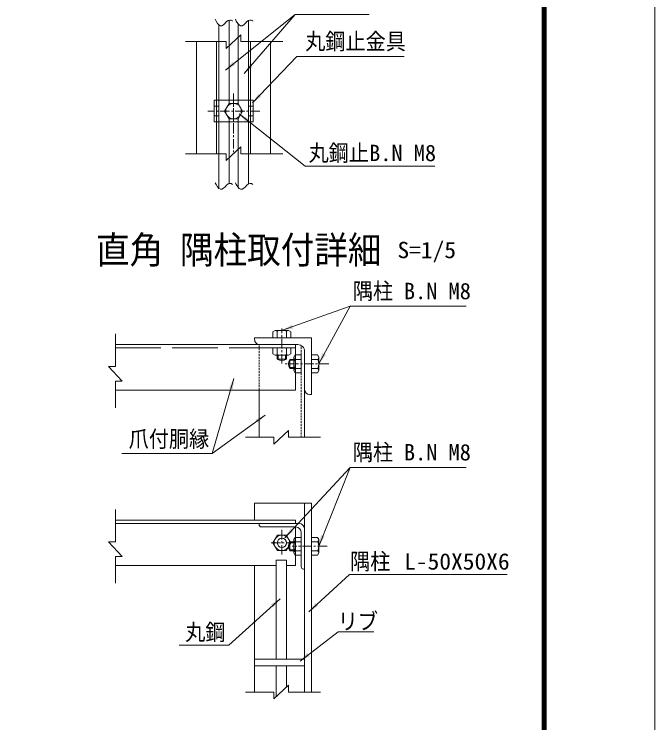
# Model space of a CAD drawing. Units: millimetres, scale not verified, with parts at other scales. Extents: x -4455 to 4455, y -3150 to 3150.
# Drawn here: x 2765 to 4455, y -927 to 943 of the extents above; entities that cross this region are included whole.
import ezdxf
from ezdxf.enums import TextEntityAlignment as Align

# ---------------------------------------------------------------- set-up
doc = ezdxf.new("R2010")
doc.units = ezdxf.units.MM
doc.header["$LTSCALE"] = 20
for name, pattern in [('DASHED', [7.5, 6, -1.5]), ('USER2', [2, 1.25, -0.25, 0.25, -0.25]), ('USER3', [0.375, 0.25, -0.125]), ('USER4', [4.7625, 3.175, -1.5875])]:
    doc.linetypes.add(name, pattern=pattern)
for name, color, linetype, lineweight in [('0-A_0', 1, 'Continuous', 18), ('0-C_7詳細', 7, 'Continuous', 18), ('0-E_D-TTL', 7, 'Continuous', 18)]:
    doc.layers.add(name, color=color, linetype=linetype, lineweight=lineweight)
doc.styles.add('ＭＳ ゴシック', font='')
doc.styles.get('ＭＳ ゴシック').set_extended_font_data('MS Gothic')

# ---------------------------------------------------------------- blocks, each defined once
blk = doc.blocks.new('50X6')
at = {"layer": '0-A_0', "color": 7}
for p, q in [((0, 1000), (30, 1000)), ((0, 1000), (0, 0)), ((120, 240), (120, 910)), ((0, 0), (1000, 0)), ((240, 120), (910, 120)), ((1000, 0), (1000, 30))]:
    blk.add_line(p, q, dxfattribs=at)
for centre, radius, start, end in [((30, 910), 90, 0, 90), ((240, 240), 120, 180, 270.0001), ((910, 30), 90, 0, 90.0001)]:
    blk.add_arc(centre, radius, start, end, dxfattribs=at)

msp = doc.modelspace()

# ---------------------------------------------------------------- linework, layer by layer
at = {"layer": '0-C_7詳細', "color": 1}
for p, q in [((3506.05, 942.3), (3371.74, 786.21)), ((3461.41, 43.07), (3461.41, 31.2)), ((3480.61, 43.07), (3480.61, 31.2)), ((3502.81, 29.87), (3490.94, 29.87)), ((3502.81, 10.67), (3490.94, 10.67)), ((3502.81, -451.34), (3490.94, -451.34)), ((3502.81, -470.54), (3490.94, -470.54))]:
    msp.add_line(p, q, dxfattribs=at)
at = {"layer": '0-C_7詳細'}
for p, q in [((3331.67, 715.66), (3331.67, 926.98)), ((3355.57, 715.66), (3355.57, 917.37)), ((3382.57, 715.66), (3382.57, 925.98)), ((3304.67, 715.66), (3304.67, 914.6)), ((3246.12, 870.84), (3246.12, 574.71)), ((3298.62, 870.84), (3298.62, 574.71)), ((3388.62, 870.84), (3388.62, 574.71)), ((3441.12, 870.84), (3441.12, 574.71)), ((3395.22, 715.66), (3292.02, 715.66)), ((3292.02, 715.66), (3292.02, 658.66)), ((3395.22, 715.66), (3395.22, 658.66)), ((3395.22, 658.66), (3292.02, 658.66)), ((3304.67, 658.66), (3304.67, 483.35)), ((3331.67, 658.66), (3331.67, 495.73)), ((3355.57, 658.66), (3355.57, 486.12)), ((3382.57, 658.66), (3382.57, 494.73)), ((3651.12, 172.19), (3569.17, 22.03)), ((3453.25, 108.47), (3447.49, 105.15)), ((3447.49, 105.15), (3447.49, 89.27)), ((3453.25, 108.47), (3488.77, 108.47)), ((3459.01, 106.41), (3459.01, 89.27)), ((3483.01, 106.41), (3483.01, 89.27)), ((3488.77, 108.47), (3494.53, 105.15)), ((3494.53, 105.15), (3494.53, 89.27)), ((3032.1, 71.27), (3504.01, 71.27)), ((3507.01, 71.27), (3399.01, 71.27)), ((3447.49, 62.27), (3494.53, 62.27)), ((3447.49, 46.4), (3447.49, 62.27)), ((3459.01, 45.13), (3459.01, 62.27)), ((3483.01, 45.13), (3483.01, 62.27)), ((3507.01, -48.73), (3507.01, 71.27)), ((3453.25, 43.07), (3447.49, 46.4)), ((3453.25, 43.07), (3488.77, 43.07)), ((3459.01, 43.07), (3459.01, 32.41)), ((3483.01, 43.07), (3483.01, 32.41)), ((3502.81, 2.51), (3502.81, 38.03)), ((3522.01, -3.25), (3522.01, 43.79)), ((3564.89, 43.79), (3549.01, 43.79)), ((3549.01, -3.25), (3549.01, 43.79)), ((3568.21, 38.03), (3564.89, 43.79)), ((3568.21, 2.51), (3568.21, 38.03)), ((3459.01, 32.41), (3483.01, 32.41)), ((3492.15, 8.27), (3492.15, 32.27)), ((3502.81, 32.27), (3492.15, 32.27)), ((3504.87, 32.27), (3522.01, 32.27)), ((3566.15, 32.27), (3549.01, 32.27)), ((3502.81, 8.27), (3492.15, 8.27)), ((3502.81, 2.51), (3506.14, -3.25)), ((3504.87, 8.27), (3522.01, 8.27)), ((3566.15, 8.27), (3549.01, 8.27)), ((3568.21, 2.51), (3564.89, -3.25)), ((3506.14, -3.25), (3522.01, -3.25)), ((3564.89, -3.25), (3549.01, -3.25)), ((3032.1, -48.73), (3507.01, -48.73)), ((3411.01, -173.45), (3411.01, -48.73)), ((3531.01, -173.45), (3531.01, -39.73)), ((3286.8, -215.97), (3427.33, -114.71)), ((3651.12, -253.16), (3568.95, -459.08)), ((3399.01, -391.94), (3399.01, -346.94)), ((3399.01, -346.94), (3549.01, -346.94)), ((3531.01, -845.79), (3531.01, -346.94)), ((3549.01, -845.79), (3549.01, -346.94)), ((3032.1, -391.94), (3504.01, -391.94)), ((3507.01, -391.94), (3399.01, -391.94)), ((3421.51, -391.94), (3421.71, -391.94)), ((3507.01, -400.94), (3507.01, -391.94)), ((3032.1, -400.94), (3504.01, -400.94)), ((3516.01, -400.94), (3411.01, -400.94)), ((3411.01, -400.94), (3411.01, -403.94)), ((3507.01, -409.94), (3417.01, -409.94)), ((3507.01, -511.94), (3507.01, -409.94)), ((3522.01, -514.94), (3522.01, -424.94)), ((3531.01, -520.94), (3531.01, -415.94)), ((3502.81, -478.7), (3502.81, -443.18)), ((3522.01, -484.46), (3522.01, -437.42)), ((3564.89, -437.42), (3549.01, -437.42)), ((3549.01, -484.46), (3549.01, -437.42)), ((3568.21, -443.18), (3564.89, -437.42)), ((3568.21, -478.7), (3568.21, -443.18)), ((3492.15, -472.94), (3492.15, -448.94)), ((3502.81, -448.94), (3492.15, -448.94)), ((3504.87, -448.94), (3522.01, -448.94)), ((3566.15, -448.94), (3549.01, -448.94)), ((3502.81, -472.94), (3492.15, -472.94)), ((3502.81, -478.7), (3506.14, -484.46)), ((3504.87, -472.94), (3522.01, -472.94)), ((3506.14, -484.46), (3522.01, -484.46)), ((3566.15, -472.94), (3549.01, -472.94)), ((3564.89, -484.46), (3549.01, -484.46)), ((3568.21, -478.7), (3564.89, -484.46)), ((3456.33, -758.42), (3456.33, -498)), ((3456.33, -498), (3483.33, -498)), ((3483.33, -758.42), (3483.33, -498)), ((3032.1, -511.94), (3456.33, -511.94)), ((3399.01, -845.79), (3399.01, -511.94)), ((3483.33, -511.94), (3507.01, -511.94)), ((3531.01, -520.94), (3528.01, -520.94)), ((3531.01, -758.42), (3399.01, -758.42)), ((3531.01, -776.42), (3399.01, -776.42)), ((3456.33, -857.63), (3456.33, -776.42)), ((3483.33, -832.56), (3483.33, -776.42))]:
    msp.add_line(p, q, dxfattribs=at)
at = {"layer": '0-C_7詳細', "color": 4}
for p, q in [((3324.23, 852.84), (3363, 888.84)), ((3363, 870.84), (3363, 888.84)), ((3324.23, 870.84), (3217.04, 870.84)), ((3324.23, 870.84), (3324.23, 852.84)), ((3363, 870.84), (3473.2, 870.84)), ((3324.23, 556.71), (3363, 592.71)), ((3363, 574.71), (3363, 592.71)), ((3324.23, 574.71), (3217.04, 574.71)), ((3324.23, 574.71), (3324.23, 556.71)), ((3363, 574.71), (3473.2, 574.71)), ((3032.1, 13.71), (3032.1, 99.29)), ((3014.1, 13.71), (3050.1, -25.06)), ((3032.1, 13.71), (3014.1, 13.71)), ((3032.1, -25.06), (3032.1, -95.25)), ((3032.1, -25.06), (3050.1, -25.06)), ((3449.69, -191.45), (3488.46, -155.45)), ((3488.46, -173.45), (3488.46, -155.45)), ((3449.69, -173.45), (3375.47, -173.45)), ((3449.69, -173.45), (3449.69, -191.45)), ((3488.46, -173.45), (3573.14, -173.45)), ((3032.1, -449.5), (3032.1, -363.92)), ((3014.1, -449.5), (3050.1, -488.27)), ((3032.1, -449.5), (3014.1, -449.5)), ((3032.1, -488.27), (3032.1, -558.46)), ((3032.1, -488.27), (3050.1, -488.27)), ((3449.69, -863.79), (3488.46, -827.79)), ((3488.46, -845.79), (3488.46, -827.79)), ((3449.69, -845.79), (3375.47, -845.79)), ((3449.69, -845.79), (3449.69, -863.79)), ((3488.46, -845.79), (3573.14, -845.79))]:
    msp.add_line(p, q, dxfattribs=at)
at = {"layer": '0-C_7詳細', "color": 1, "linetype": 'USER2'}
for p, q in [((3343.62, 733.57), (3343.62, 574.71)), ((3343.62, 725.3), (3343.62, 648.73)), ((3413.16, 687.16), (3275.81, 687.16)), ((3471.01, 21.18), (3471.01, 113.54)), ((3595.02, 20.27), (3478.57, 20.27)), ((3471.01, -417.75), (3471.01, -487.14)), ((3442.45, -451.94), (3499.57, -451.94)), ((3590.11, -460.94), (3497.75, -460.94))]:
    msp.add_line(p, q, dxfattribs=at)
at = {"layer": '0-C_7詳細', "color": 1, "linetype": 'USER4'}
for p, q in [((3304.62, 715.66), (3304.62, 658.66)), ((3331.67, 715.66), (3331.67, 707.2)), ((3355.57, 715.66), (3355.57, 707.2)), ((3382.62, 715.66), (3382.62, 658.66)), ((3304.62, 699.91), (3292.02, 699.91)), ((3382.62, 699.91), (3395.22, 699.91)), ((3304.62, 674.41), (3292.02, 674.41)), ((3382.62, 674.41), (3395.22, 674.41)), ((3331.67, 667.12), (3331.67, 658.66)), ((3355.57, 667.12), (3355.57, 658.66))]:
    msp.add_line(p, q, dxfattribs=at)
at = {"layer": '0-C_7詳細', "color": 3, "linetype": 'DASHED'}
msp.add_line((3032.1, 62.27), (3507.01, 62.27), dxfattribs=at)
at = {"layer": '0-C_7詳細', "color": 1, "linetype": 'USER3'}
for p, q in [((3411.01, -48.73), (3411.01, 71.36)), ((3522.01, -173.45), (3522.01, 68.86))]:
    msp.add_line(p, q, dxfattribs=at)
at = {"layer": '0-C_7詳細'}
for points in [[(3701.6, 942.3), (3506.05, 942.3), (3322.69, 795.57)], [(3793.45, 831.26), (3510.91, 831.26), (3393.39, 708.77)], [(3874.71, 541.6), (3532.4, 541.6), (3358.14, 679.85)], [(3956.93, 172.19), (3651.12, 172.19), (3472.9, 109.14)], [(3488.77, 43.07), (3494.53, 46.4), (3494.53, 62.27)], [(3502.81, 38.03), (3506.14, 43.79), (3522.01, 43.79)], [(3048.81, -215.97), (3286.8, -215.97), (3344.62, -18.1)], [(3956.93, -253.16), (3651.12, -253.16), (3478.7, -438.72)], [(3502.81, -443.18), (3506.14, -437.42), (3522.01, -437.42)], [(4065.17, -535.11), (3649.34, -535.11), (3542.42, -633.54)], [(3713.48, -686.66), (3619.56, -686.66), (3518.86, -763.69)]]:
    msp.add_lwpolyline(points, dxfattribs=at)
at = {"layer": '0-C_7詳細', "color": 4}
for points in [[(3295.07, 929.58), (3297.34, 924.45), (3301.02, 918.42), (3304.81, 914.45), (3308.72, 912.52), (3312.74, 912.63), (3316.88, 914.79), (3321.13, 919), (3325.36, 923.43), (3329.44, 926.27), (3333.35, 927.51), (3337.1, 927.16), (3340.7, 925.22), (3341.07, 924.84)], [(3348.62, 929.58), (3350.88, 924.45), (3354.56, 918.42), (3358.36, 914.45), (3362.27, 912.52), (3366.29, 912.63), (3370.43, 914.79), (3374.68, 919), (3378.91, 923.43), (3382.98, 926.27), (3386.89, 927.51), (3390.65, 927.16), (3394.25, 925.22), (3394.62, 924.84)], [(3295.07, 498.33), (3297.34, 493.2), (3301.02, 487.17), (3304.81, 483.2), (3308.72, 481.26), (3312.74, 481.38), (3316.88, 483.54), (3321.13, 487.75), (3325.36, 492.18), (3329.44, 495.02), (3333.35, 496.26), (3337.1, 495.91), (3340.7, 493.97), (3341.07, 493.59)], [(3348.62, 498.33), (3350.88, 493.2), (3354.56, 487.17), (3358.36, 483.2), (3362.27, 481.26), (3366.29, 481.38), (3370.43, 483.54), (3374.68, 487.75), (3378.91, 492.18), (3382.98, 495.02), (3386.89, 496.26), (3390.65, 495.91), (3394.25, 493.97), (3394.62, 493.59)]]:
    msp.add_lwpolyline(points, dxfattribs=at)
at = {"layer": '0-C_7詳細', "color": 3}
for points in [[(3367.14, 687.16), (3355.38, 707.53), (3331.86, 707.53), (3320.1, 687.16), (3331.86, 666.79), (3355.38, 666.79)], [(3494.53, -451.94), (3482.77, -431.57), (3459.25, -431.57), (3447.49, -451.94), (3459.25, -472.31), (3482.77, -472.31)]]:
    msp.add_lwpolyline(points, close=True, dxfattribs=at)
at = {"layer": '0-C_7詳細', "color": 1}
msp.add_lwpolyline([(3200.37, -722.12), (3330.9, -722.12), (3466.25, -599.31)], dxfattribs=at)
at = {"layer": '0-C_7詳細', "color": 3}
for centre, radius in [((3343.62, 687.16), 20.4), ((3471.01, -451.94), 20.4), ((3471.01, -451.94), 12)]:
    msp.add_circle(centre, radius, dxfattribs=at)
at = {"layer": '0-C_7詳細'}
for centre, radius, start, end in [((3453.25, 99.39), 9.09, 50.6618, 90), ((3471.01, 72.47), 36, 70.52878, 109.47122), ((3488.77, 99.39), 9.09, 90, 129.3382), ((3453.25, 52.16), 9.09, 270, 309.3382), ((3471.01, 79.07), 36, 250.52878, 289.47122), ((3488.77, 52.16), 9.09, 230.6618, 270), ((3511.9, 38.03), 9.09, 180, 219.3382), ((3559.13, 38.03), 9.09, 320.6618, 0), ((3471.01, 53.2), 24, 240, 300), ((3512.94, 20.27), 24, 150, 210), ((3538.81, 20.27), 36, 160.52878, 199.47122), ((3532.21, 20.27), 36, 340.52878, 19.47122), ((3511.9, 2.51), 9.09, 140.6618, 180), ((3559.13, 2.51), 9.09, 0, 39.3382), ((3417.01, -403.94), 6, 180, 270), ((3507.01, -424.94), 15, 0, 90), ((3516.01, -415.94), 15, 0, 90), ((3511.9, -443.18), 9.09, 180, 219.3382), ((3559.13, -443.18), 9.09, 320.6618, 0), ((3512.94, -460.94), 24, 150, 210), ((3538.81, -460.94), 36, 160.52878, 199.47122), ((3532.21, -460.94), 36, 340.52878, 19.47122), ((3511.9, -478.7), 9.09, 140.6618, 180), ((3559.13, -478.7), 9.09, 0, 39.3382), ((3528.01, -514.94), 6, 180, 270)]:
    msp.add_arc(centre, radius, start, end, dxfattribs=at)
for points in [[(3321.13, 794.32), (3341.29, 817.13), (3347.8, 808.99)], [(3392.01, 707.32), (3409.02, 732.58), (3416.54, 725.37)], [(3356.57, 681.09), (3383.31, 666.53), (3376.84, 658.36)], [(3471.01, 108.47), (3497.56, 123.39), (3501.03, 113.57)], [(3568.21, 20.27), (3578.01, 49.1), (3587.16, 44.11)], [(3345.18, -16.18), (3341.77, -46.44), (3331.77, -43.51)], [(3428.96, -113.54), (3407.66, -135.31), (3401.57, -126.85)], [(3477.34, -440.18), (3493.95, -414.66), (3501.58, -421.75)], [(3568.21, -460.94), (3574.49, -431.14), (3584.17, -435)], [(3540.95, -634.89), (3559.49, -610.74), (3566.55, -618.41)], [(3517.27, -764.9), (3537.93, -742.54), (3544.26, -750.81)]]:
    msp.add_solid(points, dxfattribs=at)
at = {"layer": '0-C_7詳細', "color": 1}
for points in [[(3370.44, 784.69), (3386.06, 810.83), (3393.95, 804.03)], [(3467.73, -597.97), (3449.01, -621.99), (3442.01, -614.27)]]:
    msp.add_solid(points, dxfattribs=at)
at = {"layer": '0-E_D-TTL', "color": 2}
msp.add_lwpolyline([(-4455.04, 3150.26), (4454.66, 3150.26), (4454.66, -3150.17), (-4455.04, -3150.17)], close=True, dxfattribs=at)
at = {"layer": '0-E_D-TTL'}
for points in [[(-4168.65, 2916.91), (4168.28, 2916.91), (4168.28, -2916.82), (-4168.65, -2916.82)], [(-4166, 2914.26), (4165.63, 2914.26), (4165.63, -2914.17), (-4166, -2914.17)], [(-4163.35, 2911.6), (4162.97, 2911.6), (4162.97, -2911.52), (-4163.35, -2911.52)], [(-4160.7, 2908.95), (4160.32, 2908.95), (4160.32, -2908.87), (-4160.7, -2908.87)], [(-4158.05, 2906.3), (4157.67, 2906.3), (4157.67, -2906.22), (-4158.05, -2906.22)]]:
    msp.add_lwpolyline(points, close=True, dxfattribs=at)

# ---------------------------------------------------------------- block references
at = {"layer": '0-C_7詳細', "xscale": 0.15, "yscale": 0.15, "rotation": 180}
msp.add_blockref('50X6', (3549.01, 89.27), dxfattribs=at)

# ---------------------------------------------------------------- texts
at = {"layer": '0-C_7詳細', "color": 3, "style": 'ＭＳ ゴシック'}
for s, width, p in [('丸鋼止金具', 0.9, (3532.63, 836.66)), ('丸鋼止', 0.9, (3541.42, 542.24)), ('S=1/5', 1.05, (3775.92, 286.11)), ('隅柱', 0.9, (3658.15, 177.91)), ('爪付胴縁', 0.9, (3066.95, -212.25)), ('隅柱', 0.9, (3658.15, -247.43)), ('隅柱', 0.9, (3650.83, -535.54)), ('L-50X50X6', 1.05, (3793.64, -535.54)), ('リブ', 0.9, (3618.35, -693.55)), ('丸鋼', 0.9, (3216.09, -722.09))]:
    msp.add_text(s, height=43.26, dxfattribs=dict(at, width=width)).set_placement(p, align=Align.BOTTOM_LEFT)
for p in [(3701.16, 542.24), (3792.96, 177.91), (3792.96, -247.43)]:
    msp.add_text('B.N M8', height=43.26, dxfattribs=at).set_placement(p, align=Align.BOTTOM_LEFT)
at = {"layer": '0-C_7詳細', "style": 'ＭＳ ゴシック', "width": 0.9}
msp.add_text('直角 隅柱取付詳細', height=72.16, dxfattribs=at).set_placement((2980.88, 263.32), align=Align.BOTTOM_LEFT)

doc.saveas('drawing.dxf')
